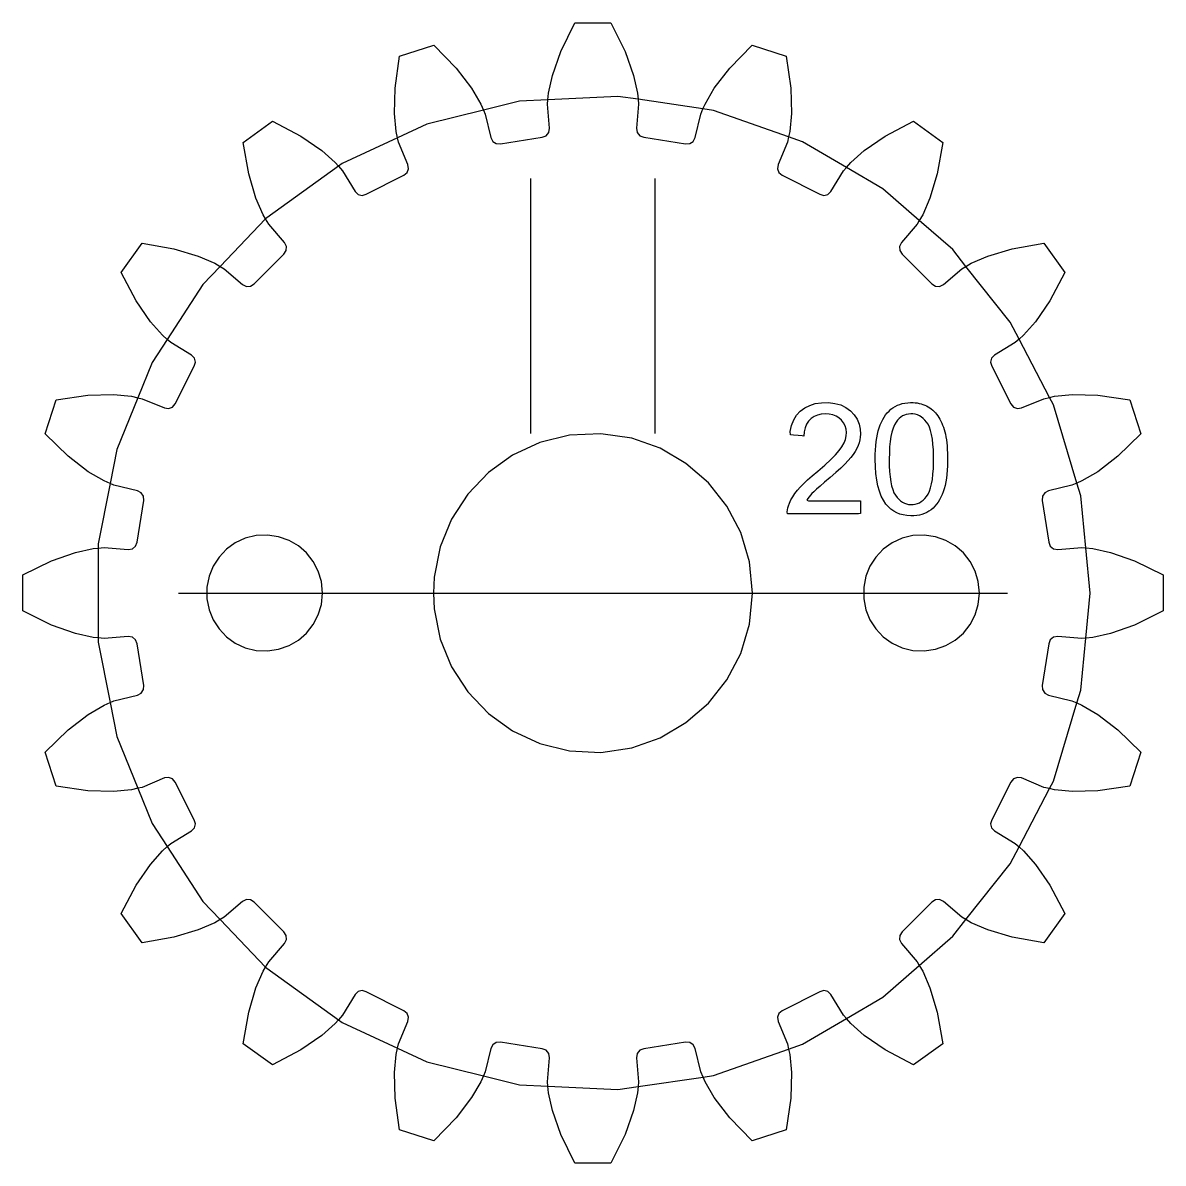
# Model space of a CAD drawing. Header units: metres. Extents: x 3906 to 4789, y 859 to 1465.
# Drawn here: x 4439.87 to 4467.39, y 1172.59 to 1200.11 of the extents above; entities that cross this region are included whole.
import ezdxf

# ---------------------------------------------------------------- set-up
doc = ezdxf.new("R2010")
doc.units = ezdxf.units.M

msp = doc.modelspace()

# ---------------------------------------------------------------- linework, layer by layer
at = {"layer": 'COMPONENT19'}
for p, q in [((4458.74, 1190.822), (4458.86, 1190.882)), ((4458.86, 1190.882), (4458.996, 1190.923)), ((4458.996, 1190.923), (4459.147, 1190.945)), ((4459.147, 1190.945), (4459.312, 1190.948)), ((4459.312, 1190.948), (4459.468, 1190.93)), ((4459.468, 1190.93), (4459.608, 1190.891)), ((4459.608, 1190.891), (4459.733, 1190.832)), ((4459.733, 1190.832), (4459.843, 1190.752)), ((4460.87, 1190.823), (4460.922, 1190.855)), ((4460.922, 1190.855), (4460.977, 1190.883)), ((4460.977, 1190.883), (4461.034, 1190.906)), ((4461.034, 1190.906), (4461.095, 1190.924)), ((4461.095, 1190.924), (4461.159, 1190.937)), ((4461.159, 1190.937), (4461.226, 1190.945)), ((4461.226, 1190.945), (4461.296, 1190.949)), ((4461.296, 1190.949), (4461.354, 1190.948)), ((4461.354, 1190.948), (4461.405, 1190.945)), ((4461.405, 1190.945), (4461.455, 1190.939)), ((4461.455, 1190.939), (4461.503, 1190.93)), ((4461.503, 1190.93), (4461.549, 1190.919)), ((4461.549, 1190.919), (4461.594, 1190.905)), ((4461.594, 1190.905), (4461.637, 1190.889)), ((4461.637, 1190.889), (4461.679, 1190.869)), ((4461.679, 1190.869), (4461.719, 1190.848)), ((4461.719, 1190.848), (4461.757, 1190.823)), ((4458.475, 1190.531), (4458.545, 1190.645)), ((4458.545, 1190.645), (4458.634, 1190.743)), ((4458.634, 1190.743), (4458.74, 1190.822)), ((4458.893, 1190.562), (4458.832, 1190.499)), ((4458.965, 1190.611), (4458.893, 1190.562)), ((4459.045, 1190.647), (4458.965, 1190.611)), ((4459.135, 1190.669), (4459.045, 1190.647)), ((4459.234, 1190.677), (4459.135, 1190.669)), ((4459.33, 1190.672), (4459.234, 1190.677)), ((4459.417, 1190.653), (4459.33, 1190.672)), ((4459.496, 1190.622), (4459.417, 1190.653)), ((4459.567, 1190.578), (4459.496, 1190.622)), ((4459.629, 1190.521), (4459.567, 1190.578)), ((4459.843, 1190.752), (4459.934, 1190.655)), ((4459.934, 1190.655), (4460.005, 1190.548)), ((4460.622, 1190.537), (4460.656, 1190.595)), ((4460.656, 1190.595), (4460.693, 1190.649)), ((4460.693, 1190.649), (4460.733, 1190.698)), ((4460.733, 1190.698), (4460.776, 1190.744)), ((4460.776, 1190.744), (4460.822, 1190.786)), ((4460.822, 1190.786), (4460.87, 1190.823)), ((4461.016, 1190.564), (4460.979, 1190.524)), ((4461.056, 1190.597), (4461.016, 1190.564)), ((4461.099, 1190.625), (4461.056, 1190.597)), ((4461.144, 1190.646), (4461.099, 1190.625)), ((4461.192, 1190.662), (4461.144, 1190.646)), ((4461.243, 1190.672), (4461.192, 1190.662)), ((4461.297, 1190.677), (4461.243, 1190.672)), ((4461.352, 1190.675), (4461.297, 1190.677)), ((4461.406, 1190.667), (4461.352, 1190.675)), ((4461.458, 1190.652), (4461.406, 1190.667)), ((4461.507, 1190.631), (4461.458, 1190.652)), ((4461.554, 1190.603), (4461.507, 1190.631)), ((4461.598, 1190.568), (4461.554, 1190.603)), ((4461.64, 1190.527), (4461.598, 1190.568)), ((4461.757, 1190.823), (4461.793, 1190.797)), ((4461.793, 1190.797), (4461.828, 1190.768)), ((4461.828, 1190.768), (4461.861, 1190.737)), ((4461.861, 1190.737), (4461.892, 1190.703)), ((4461.892, 1190.703), (4461.922, 1190.667)), ((4461.922, 1190.667), (4461.95, 1190.629)), ((4461.95, 1190.629), (4461.976, 1190.588)), ((4461.976, 1190.588), (4462, 1190.545)), ((4458.391, 1190.249), (4458.424, 1190.398)), ((4458.424, 1190.398), (4458.475, 1190.531)), ((4458.748, 1190.341), (4458.727, 1190.246)), ((4458.783, 1190.425), (4458.748, 1190.341)), ((4458.832, 1190.499), (4458.783, 1190.425)), ((4459.679, 1190.457), (4459.629, 1190.521)), ((4459.715, 1190.387), (4459.679, 1190.457)), ((4459.738, 1190.311), (4459.715, 1190.387)), ((4459.747, 1190.229), (4459.738, 1190.311)), ((4460.005, 1190.548), (4460.053, 1190.431)), ((4460.053, 1190.431), (4460.08, 1190.304)), ((4460.08, 1190.304), (4460.085, 1190.187)), ((4460.515, 1190.265), (4460.537, 1190.34)), ((4460.537, 1190.34), (4460.563, 1190.41)), ((4460.563, 1190.41), (4460.591, 1190.475)), ((4460.591, 1190.475), (4460.622, 1190.537)), ((4460.872, 1190.329), (4460.843, 1190.236)), ((4460.905, 1190.41), (4460.872, 1190.329)), ((4460.944, 1190.478), (4460.905, 1190.41)), ((4460.979, 1190.524), (4460.944, 1190.478)), ((4461.68, 1190.479), (4461.64, 1190.527)), ((4461.718, 1190.424), (4461.68, 1190.479)), ((4461.75, 1190.355), (4461.718, 1190.424)), ((4461.778, 1190.273), (4461.75, 1190.355)), ((4462, 1190.545), (4462.024, 1190.5)), ((4462.024, 1190.5), (4462.045, 1190.453)), ((4462.045, 1190.453), (4462.066, 1190.404)), ((4462.066, 1190.404), (4462.085, 1190.352)), ((4462.085, 1190.352), (4462.103, 1190.299)), ((4462.103, 1190.299), (4462.119, 1190.243)), ((4458.395, 1190.173), (4458.391, 1190.249)), ((4458.472, 1190.166), (4458.395, 1190.173)), ((4458.581, 1190.154), (4458.472, 1190.166)), ((4458.678, 1190.144), (4458.581, 1190.154)), ((4458.72, 1190.14), (4458.678, 1190.144)), ((4458.727, 1190.246), (4458.72, 1190.14)), ((4459.689, 1189.974), (4459.723, 1190.061)), ((4459.723, 1190.061), (4459.743, 1190.145)), ((4459.743, 1190.145), (4459.747, 1190.229)), ((4460.069, 1190.047), (4460.051, 1189.977)), ((4460.08, 1190.116), (4460.069, 1190.047)), ((4460.085, 1190.187), (4460.08, 1190.116)), ((4460.455, 1189.908), (4460.465, 1190.006)), ((4460.465, 1190.006), (4460.479, 1190.098)), ((4460.479, 1190.098), (4460.495, 1190.184)), ((4460.495, 1190.184), (4460.515, 1190.265)), ((4460.802, 1190.012), (4460.789, 1189.881)), ((4460.82, 1190.13), (4460.802, 1190.012)), ((4460.843, 1190.236), (4460.82, 1190.13)), ((4461.802, 1190.177), (4461.778, 1190.273)), ((4461.821, 1190.069), (4461.802, 1190.177)), ((4461.835, 1189.946), (4461.821, 1190.069)), ((4462.119, 1190.243), (4462.134, 1190.184)), ((4462.134, 1190.184), (4462.147, 1190.121)), ((4462.147, 1190.121), (4462.158, 1190.053)), ((4462.158, 1190.053), (4462.168, 1189.98)), ((4459.486, 1189.689), (4459.575, 1189.792)), ((4459.575, 1189.792), (4459.639, 1189.884)), ((4459.639, 1189.884), (4459.689, 1189.974)), ((4459.957, 1189.77), (4459.91, 1189.698)), ((4459.996, 1189.84), (4459.957, 1189.77)), ((4460.027, 1189.909), (4459.996, 1189.84)), ((4460.051, 1189.977), (4460.027, 1189.909)), ((4460.443, 1189.696), (4460.447, 1189.805)), ((4460.447, 1189.805), (4460.455, 1189.908)), ((4460.782, 1189.737), (4460.779, 1189.581)), ((4460.789, 1189.881), (4460.782, 1189.737)), ((4461.844, 1189.81), (4461.835, 1189.946)), ((4461.849, 1189.661), (4461.844, 1189.81)), ((4462.168, 1189.98), (4462.175, 1189.902)), ((4462.175, 1189.902), (4462.181, 1189.819)), ((4462.181, 1189.819), (4462.185, 1189.731)), ((4462.185, 1189.731), (4462.187, 1189.638)), ((4459.227, 1189.44), (4459.37, 1189.572)), ((4459.37, 1189.572), (4459.486, 1189.689)), ((4459.709, 1189.465), (4459.609, 1189.369)), ((4459.789, 1189.549), (4459.709, 1189.465)), ((4459.854, 1189.624), (4459.789, 1189.549)), ((4459.91, 1189.698), (4459.854, 1189.624)), ((4460.441, 1189.581), (4460.443, 1189.696)), ((4460.445, 1189.401), (4460.441, 1189.581)), ((4460.779, 1189.581), (4460.781, 1189.426)), ((4461.844, 1189.354), (4461.849, 1189.502)), ((4461.849, 1189.502), (4461.849, 1189.661)), ((4462.187, 1189.533), (4462.184, 1189.422)), ((4462.187, 1189.638), (4462.187, 1189.533)), ((4458.81, 1189.084), (4458.918, 1189.179)), ((4458.918, 1189.179), (4459.056, 1189.293)), ((4459.056, 1189.293), (4459.227, 1189.44)), ((4459.489, 1189.26), (4459.35, 1189.139)), ((4459.609, 1189.369), (4459.489, 1189.26)), ((4460.458, 1189.234), (4460.445, 1189.401)), ((4460.478, 1189.079), (4460.458, 1189.234)), ((4460.781, 1189.426), (4460.789, 1189.284)), ((4460.789, 1189.284), (4460.8, 1189.155)), ((4461.821, 1189.096), (4461.835, 1189.218)), ((4461.835, 1189.218), (4461.844, 1189.354)), ((4462.17, 1189.216), (4462.158, 1189.121)), ((4462.178, 1189.316), (4462.17, 1189.216)), ((4462.184, 1189.422), (4462.178, 1189.316)), ((4458.563, 1188.832), (4458.632, 1188.91)), ((4458.632, 1188.91), (4458.715, 1188.995)), ((4458.715, 1188.995), (4458.81, 1189.084)), ((4459.109, 1188.934), (4459.023, 1188.858)), ((4459.216, 1189.026), (4459.109, 1188.934)), ((4459.35, 1189.139), (4459.216, 1189.026)), ((4460.506, 1188.938), (4460.478, 1189.079)), ((4460.543, 1188.809), (4460.506, 1188.938)), ((4460.8, 1189.155), (4460.817, 1189.039)), ((4460.817, 1189.039), (4460.838, 1188.937)), ((4460.838, 1188.937), (4460.863, 1188.848)), ((4461.778, 1188.892), (4461.802, 1188.988)), ((4461.802, 1188.988), (4461.821, 1189.096)), ((4462.126, 1188.948), (4462.106, 1188.87)), ((4462.144, 1189.032), (4462.126, 1188.948)), ((4462.158, 1189.121), (4462.144, 1189.032)), ((4458.406, 1188.598), (4458.45, 1188.676)), ((4458.45, 1188.676), (4458.503, 1188.754)), ((4458.503, 1188.754), (4458.563, 1188.832)), ((4458.814, 1188.634), (4458.787, 1188.595)), ((4458.844, 1188.673), (4458.814, 1188.634)), ((4458.876, 1188.713), (4458.844, 1188.673)), ((4458.912, 1188.752), (4458.876, 1188.713)), ((4458.957, 1188.797), (4458.912, 1188.752)), ((4459.023, 1188.858), (4458.957, 1188.797)), ((4460.587, 1188.693), (4460.543, 1188.809)), ((4460.64, 1188.59), (4460.587, 1188.693)), ((4460.863, 1188.848), (4460.894, 1188.773)), ((4460.894, 1188.773), (4460.929, 1188.711)), ((4460.929, 1188.711), (4460.968, 1188.66)), ((4460.968, 1188.66), (4461.009, 1188.615)), ((4461.599, 1188.596), (4461.641, 1188.637)), ((4461.641, 1188.637), (4461.68, 1188.685)), ((4461.68, 1188.685), (4461.718, 1188.741)), ((4461.718, 1188.741), (4461.75, 1188.81)), ((4461.75, 1188.81), (4461.778, 1188.892)), ((4462.026, 1188.665), (4461.994, 1188.605)), ((4462.056, 1188.729), (4462.026, 1188.665)), ((4462.082, 1188.797), (4462.056, 1188.729)), ((4462.106, 1188.87), (4462.082, 1188.797)), ((4458.32, 1188.308), (4458.325, 1188.359)), ((4458.325, 1188.359), (4458.334, 1188.409)), ((4458.334, 1188.409), (4458.347, 1188.459)), ((4458.347, 1188.459), (4458.369, 1188.518)), ((4458.369, 1188.518), (4458.406, 1188.598)), ((4458.787, 1188.595), (4458.828, 1188.577)), ((4458.828, 1188.577), (4459.128, 1188.577)), ((4459.128, 1188.577), (4459.55, 1188.577)), ((4459.55, 1188.577), (4459.926, 1188.577)), ((4459.926, 1188.577), (4460.089, 1188.577)), ((4460.089, 1188.577), (4460.089, 1188.538)), ((4460.089, 1188.538), (4460.089, 1188.448)), ((4460.089, 1188.448), (4460.089, 1188.346)), ((4460.701, 1188.5), (4460.64, 1188.59)), ((4460.758, 1188.434), (4460.701, 1188.5)), ((4460.82, 1188.377), (4460.758, 1188.434)), ((4460.887, 1188.329), (4460.82, 1188.377)), ((4461.009, 1188.615), (4461.052, 1188.577)), ((4461.052, 1188.577), (4461.097, 1188.546)), ((4461.097, 1188.546), (4461.145, 1188.521)), ((4461.145, 1188.521), (4461.194, 1188.503)), ((4461.194, 1188.503), (4461.246, 1188.491)), ((4461.246, 1188.491), (4461.3, 1188.486)), ((4461.3, 1188.486), (4461.355, 1188.488)), ((4461.355, 1188.488), (4461.408, 1188.496)), ((4461.408, 1188.496), (4461.459, 1188.511)), ((4461.459, 1188.511), (4461.508, 1188.533)), ((4461.508, 1188.533), (4461.554, 1188.561)), ((4461.554, 1188.561), (4461.599, 1188.596)), ((4461.789, 1188.364), (4461.739, 1188.329)), ((4461.836, 1188.404), (4461.789, 1188.364)), ((4461.88, 1188.448), (4461.836, 1188.404)), ((4461.921, 1188.496), (4461.88, 1188.448)), ((4461.959, 1188.548), (4461.921, 1188.496)), ((4461.994, 1188.605), (4461.959, 1188.548)), ((4458.322, 1188.261), (4458.32, 1188.308)), ((4458.577, 1188.261), (4458.322, 1188.261)), ((4459.098, 1188.261), (4458.577, 1188.261)), ((4459.662, 1188.261), (4459.098, 1188.261)), ((4460.04, 1188.261), (4459.662, 1188.261)), ((4460.089, 1188.274), (4460.04, 1188.261)), ((4460.089, 1188.346), (4460.089, 1188.274)), ((4460.959, 1188.289), (4460.887, 1188.329)), ((4461.036, 1188.258), (4460.959, 1188.289)), ((4461.119, 1188.236), (4461.036, 1188.258)), ((4461.206, 1188.221), (4461.119, 1188.236)), ((4461.298, 1188.216), (4461.206, 1188.221)), ((4461.374, 1188.217), (4461.298, 1188.216)), ((4461.442, 1188.224), (4461.374, 1188.217)), ((4461.508, 1188.235), (4461.442, 1188.224)), ((4461.57, 1188.251), (4461.508, 1188.235)), ((4461.629, 1188.272), (4461.57, 1188.251)), ((4461.686, 1188.298), (4461.629, 1188.272)), ((4461.739, 1188.329), (4461.686, 1188.298))]:
    msp.add_line(p, q, dxfattribs=at)
at = {"layer": 'GROUP0'}
for p, q in [((4452.854, 1199.42), (4453.196, 1200.114)), ((4453.196, 1200.114), (4454.065, 1200.114)), ((4454.065, 1200.114), (4454.407, 1199.42)), ((4448.965, 1199.305), (4449.792, 1199.574)), ((4449.792, 1199.574), (4450.331, 1199.02)), ((4452.651, 1198.841), (4452.854, 1199.42)), ((4454.407, 1199.42), (4454.61, 1198.841)), ((4456.93, 1199.02), (4457.47, 1199.574)), ((4457.47, 1199.574), (4458.295, 1199.305)), ((4448.854, 1198.54), (4448.965, 1199.305)), ((4458.295, 1199.305), (4458.406, 1198.54)), ((4450.331, 1199.02), (4450.702, 1198.533)), ((4452.558, 1198.412), (4452.651, 1198.841)), ((4454.61, 1198.841), (4454.704, 1198.412)), ((4456.558, 1198.533), (4456.93, 1199.02)), ((4448.84, 1197.927), (4448.854, 1198.54)), ((4450.702, 1198.533), (4450.925, 1198.154)), ((4456.337, 1198.154), (4456.558, 1198.533)), ((4458.406, 1198.54), (4458.42, 1197.927)), ((4452.543, 1198.256), (4452.558, 1198.412)), ((4454.23, 1198.339), (4452.543, 1198.256)), ((4454.718, 1198.267), (4454.23, 1198.339)), ((4454.704, 1198.412), (4454.718, 1198.267)), ((4456.285, 1198.035), (4454.718, 1198.267)), ((4454.718, 1198.267), (4454.729, 1198.151)), ((4450.988, 1198.007), (4449.622, 1197.667)), ((4450.925, 1198.154), (4450.988, 1198.007)), ((4451.857, 1198.223), (4450.988, 1198.007)), ((4450.988, 1198.007), (4451.03, 1197.912)), ((4452.543, 1198.256), (4451.857, 1198.223)), ((4452.533, 1198.151), (4452.543, 1198.256)), ((4452.579, 1197.568), (4452.533, 1198.151)), ((4454.729, 1198.151), (4454.681, 1197.568)), ((4456.232, 1197.912), (4456.285, 1198.035)), ((4456.285, 1198.035), (4456.337, 1198.154)), ((4456.542, 1197.997), (4456.285, 1198.035)), ((4458.348, 1197.359), (4456.542, 1197.997)), ((4445.191, 1197.229), (4445.894, 1197.742)), ((4445.894, 1197.742), (4446.578, 1197.38)), ((4448.884, 1197.491), (4448.84, 1197.927)), ((4451.03, 1197.912), (4451.164, 1197.343)), ((4456.096, 1197.343), (4456.232, 1197.912)), ((4458.42, 1197.927), (4458.378, 1197.491)), ((4460.684, 1197.38), (4461.366, 1197.742)), ((4461.366, 1197.742), (4462.07, 1197.229)), ((4448.917, 1197.339), (4448.884, 1197.491)), ((4449.622, 1197.667), (4448.917, 1197.339)), ((4452.497, 1197.389), (4452.562, 1197.467)), ((4452.562, 1197.467), (4452.579, 1197.568)), ((4454.681, 1197.568), (4454.698, 1197.467)), ((4454.698, 1197.467), (4454.763, 1197.389)), ((4458.378, 1197.491), (4458.348, 1197.359)), ((4445.323, 1196.469), (4445.191, 1197.229)), ((4446.578, 1197.38), (4447.083, 1197.031)), ((4448.917, 1197.339), (4447.574, 1196.715)), ((4448.94, 1197.234), (4448.917, 1197.339)), ((4449.166, 1196.694), (4448.94, 1197.234)), ((4451.164, 1197.343), (4451.212, 1197.253)), ((4451.212, 1197.253), (4451.298, 1197.199)), ((4451.298, 1197.199), (4451.4, 1197.195)), ((4451.4, 1197.195), (4452.403, 1197.354)), ((4452.403, 1197.354), (4452.497, 1197.389)), ((4454.763, 1197.389), (4454.859, 1197.354)), ((4454.859, 1197.354), (4455.862, 1197.195)), ((4455.862, 1197.195), (4455.964, 1197.199)), ((4455.964, 1197.199), (4456.05, 1197.253)), ((4456.05, 1197.253), (4456.096, 1197.343)), ((4458.321, 1197.234), (4458.096, 1196.694)), ((4458.348, 1197.359), (4458.321, 1197.234)), ((4458.69, 1197.238), (4458.348, 1197.359)), ((4459.745, 1196.62), (4458.69, 1197.238)), ((4460.178, 1197.031), (4460.684, 1197.38)), ((4462.07, 1197.229), (4461.939, 1196.469)), ((4447.083, 1197.031), (4447.41, 1196.74)), ((4459.851, 1196.74), (4460.178, 1197.031)), ((4447.487, 1196.653), (4445.758, 1195.41)), ((4447.41, 1196.74), (4447.487, 1196.653)), ((4447.574, 1196.715), (4447.487, 1196.653)), ((4447.487, 1196.653), (4447.585, 1196.542)), ((4449.18, 1196.593), (4449.166, 1196.694)), ((4458.096, 1196.694), (4458.081, 1196.593)), ((4459.676, 1196.542), (4459.745, 1196.62)), ((4459.745, 1196.62), (4459.851, 1196.74)), ((4460.627, 1196.104), (4459.745, 1196.62)), ((4445.498, 1195.88), (4445.323, 1196.469)), ((4447.585, 1196.542), (4447.888, 1196.044)), ((4448.159, 1195.975), (4449.063, 1196.436)), ((4449.063, 1196.436), (4449.143, 1196.499)), ((4449.143, 1196.499), (4449.18, 1196.593)), ((4452.131, 1190.203), (4452.131, 1196.353)), ((4455.131, 1190.203), (4455.131, 1196.353)), ((4458.081, 1196.593), (4458.119, 1196.499)), ((4458.119, 1196.499), (4458.198, 1196.436)), ((4458.198, 1196.436), (4459.103, 1195.975)), ((4459.372, 1196.044), (4459.676, 1196.542)), ((4461.939, 1196.469), (4461.762, 1195.88)), ((4461.505, 1195.34), (4460.627, 1196.104)), ((4445.674, 1195.478), (4445.498, 1195.88)), ((4447.888, 1196.044), (4447.961, 1195.973)), ((4447.961, 1195.973), (4448.06, 1195.948)), ((4448.06, 1195.948), (4448.159, 1195.975)), ((4459.103, 1195.975), (4459.2, 1195.948)), ((4459.2, 1195.948), (4459.299, 1195.973)), ((4459.299, 1195.973), (4459.372, 1196.044)), ((4461.762, 1195.88), (4461.587, 1195.478)), ((4445.731, 1195.381), (4444.635, 1194.233)), ((4445.731, 1195.381), (4445.674, 1195.478)), ((4445.758, 1195.41), (4445.731, 1195.381)), ((4445.807, 1195.251), (4445.731, 1195.381)), ((4446.188, 1194.809), (4445.807, 1195.251)), ((4461.453, 1195.251), (4461.072, 1194.809)), ((4461.505, 1195.34), (4461.453, 1195.251)), ((4461.587, 1195.478), (4461.505, 1195.34)), ((4462.311, 1194.639), (4461.505, 1195.34)), ((4442.243, 1194.089), (4442.754, 1194.793)), ((4442.754, 1194.793), (4443.516, 1194.661)), ((4446.234, 1194.717), (4446.188, 1194.809)), ((4446.227, 1194.615), (4446.234, 1194.717)), ((4461.072, 1194.809), (4461.028, 1194.717)), ((4461.028, 1194.717), (4461.034, 1194.615)), ((4463.746, 1194.661), (4464.507, 1194.793)), ((4464.507, 1194.793), (4465.019, 1194.089)), ((4443.516, 1194.661), (4444.104, 1194.485)), ((4444.104, 1194.485), (4444.505, 1194.31)), ((4445.452, 1193.813), (4446.171, 1194.531)), ((4446.171, 1194.531), (4446.227, 1194.615)), ((4461.034, 1194.615), (4461.091, 1194.531)), ((4461.091, 1194.531), (4461.808, 1193.813)), ((4462.63, 1194.235), (4462.311, 1194.639)), ((4462.756, 1194.31), (4463.158, 1194.485)), ((4463.158, 1194.485), (4463.746, 1194.661)), ((4444.635, 1194.233), (4444.217, 1193.796)), ((4444.505, 1194.31), (4444.635, 1194.233)), ((4444.635, 1194.233), (4444.732, 1194.176)), ((4444.732, 1194.176), (4445.175, 1193.795)), ((4462.085, 1193.795), (4462.529, 1194.176)), ((4462.529, 1194.176), (4462.63, 1194.235)), ((4462.63, 1194.235), (4462.756, 1194.31)), ((4463.697, 1192.887), (4462.63, 1194.235)), ((4442.603, 1193.406), (4442.243, 1194.089)), ((4465.019, 1194.089), (4464.657, 1193.406)), ((4444.217, 1193.796), (4443.357, 1192.473)), ((4445.175, 1193.795), (4445.266, 1193.751)), ((4445.266, 1193.751), (4445.368, 1193.757)), ((4445.368, 1193.757), (4445.452, 1193.813)), ((4461.808, 1193.813), (4461.892, 1193.757)), ((4461.892, 1193.757), (4461.994, 1193.751)), ((4461.994, 1193.751), (4462.085, 1193.795)), ((4442.953, 1192.901), (4442.603, 1193.406)), ((4464.657, 1193.406), (4464.308, 1192.901)), ((4443.243, 1192.573), (4442.953, 1192.901)), ((4463.911, 1192.48), (4463.697, 1192.887)), ((4464.308, 1192.901), (4464.017, 1192.573)), ((4443.357, 1192.473), (4443.243, 1192.573)), ((4463.911, 1192.48), (4463.82, 1192.399)), ((4464.017, 1192.573), (4463.911, 1192.48)), ((4464.648, 1191.073), (4463.911, 1192.48)), ((4443.357, 1192.473), (4442.996, 1191.918)), ((4443.441, 1192.399), (4443.357, 1192.473)), ((4443.94, 1192.095), (4443.441, 1192.399)), ((4463.82, 1192.399), (4463.321, 1192.095)), ((4444.012, 1192.022), (4443.94, 1192.095)), ((4444.036, 1191.923), (4444.012, 1192.022)), ((4463.25, 1192.022), (4463.225, 1191.923)), ((4463.321, 1192.095), (4463.25, 1192.022)), ((4442.996, 1191.918), (4442.648, 1191.066)), ((4443.548, 1190.921), (4444.008, 1191.826)), ((4444.008, 1191.826), (4444.036, 1191.923)), ((4463.225, 1191.923), (4463.252, 1191.826)), ((4463.252, 1191.826), (4463.713, 1190.921)), ((4440.678, 1191.018), (4441.443, 1191.129)), ((4441.443, 1191.129), (4442.057, 1191.143)), ((4442.057, 1191.143), (4442.494, 1191.1)), ((4464.768, 1191.1), (4465.204, 1191.143)), ((4465.204, 1191.143), (4465.817, 1191.129)), ((4465.817, 1191.129), (4466.582, 1191.018)), ((4440.41, 1190.192), (4440.678, 1191.018)), ((4442.648, 1191.066), (4442.139, 1189.819)), ((4442.494, 1191.1), (4442.648, 1191.066)), ((4442.648, 1191.066), (4442.751, 1191.043)), ((4442.751, 1191.043), (4443.29, 1190.819)), ((4443.39, 1190.804), (4443.484, 1190.841)), ((4443.484, 1190.841), (4443.548, 1190.921)), ((4463.713, 1190.921), (4463.776, 1190.841)), ((4463.776, 1190.841), (4463.871, 1190.804)), ((4463.972, 1190.819), (4464.511, 1191.043)), ((4464.511, 1191.043), (4464.648, 1191.073)), ((4464.648, 1191.073), (4464.768, 1191.1)), ((4464.742, 1190.893), (4464.648, 1191.073)), ((4465.309, 1189.006), (4464.742, 1190.893)), ((4466.582, 1191.018), (4466.851, 1190.192)), ((4443.29, 1190.819), (4443.39, 1190.804)), ((4463.871, 1190.804), (4463.972, 1190.819)), ((4440.964, 1189.653), (4440.41, 1190.192)), ((4453.062, 1190.161), (4452.345, 1189.983)), ((4453.823, 1190.198), (4453.062, 1190.161)), ((4454.565, 1190.089), (4453.823, 1190.198)), ((4455.254, 1189.845), (4454.565, 1190.089)), ((4466.851, 1190.192), (4466.297, 1189.653)), ((4442.139, 1189.819), (4441.976, 1188.996)), ((4452.345, 1189.983), (4451.688, 1189.677)), ((4455.875, 1189.481), (4455.254, 1189.845)), ((4441.452, 1189.281), (4440.964, 1189.653)), ((4451.688, 1189.677), (4451.105, 1189.259)), ((4456.416, 1189.011), (4455.875, 1189.481)), ((4466.297, 1189.653), (4465.81, 1189.281)), ((4441.831, 1189.06), (4441.452, 1189.281)), ((4451.105, 1189.259), (4450.611, 1188.741)), ((4465.81, 1189.281), (4465.431, 1189.06)), ((4441.976, 1188.996), (4441.689, 1187.543)), ((4441.976, 1188.996), (4441.831, 1189.06)), ((4442.071, 1188.954), (4441.976, 1188.996)), ((4442.64, 1188.819), (4442.071, 1188.954)), ((4456.86, 1188.449), (4456.416, 1189.011)), ((4465.189, 1188.954), (4464.62, 1188.819)), ((4465.309, 1189.006), (4465.189, 1188.954)), ((4465.431, 1189.06), (4465.309, 1189.006)), ((4465.401, 1188.701), (4465.309, 1189.006)), ((4442.73, 1188.772), (4442.64, 1188.819)), ((4442.785, 1188.687), (4442.73, 1188.772)), ((4442.789, 1188.585), (4442.785, 1188.687)), ((4450.611, 1188.741), (4450.219, 1188.138)), ((4464.476, 1188.687), (4464.473, 1188.585)), ((4464.531, 1188.772), (4464.476, 1188.687)), ((4464.62, 1188.819), (4464.531, 1188.772)), ((4465.524, 1187.443), (4465.401, 1188.701)), ((4442.629, 1187.582), (4442.789, 1188.585)), ((4457.196, 1187.81), (4456.86, 1188.449)), ((4464.473, 1188.585), (4464.631, 1187.582)), ((4450.219, 1188.138), (4449.944, 1187.465)), ((4457.407, 1187.106), (4457.196, 1187.81)), ((4441.689, 1187.543), (4441.689, 1187.438)), ((4442.594, 1187.486), (4442.629, 1187.582)), ((4444.999, 1187.562), (4444.787, 1187.41)), ((4445.238, 1187.673), (4444.999, 1187.562)), ((4445.499, 1187.738), (4445.238, 1187.673)), ((4445.776, 1187.751), (4445.499, 1187.738)), ((4446.045, 1187.712), (4445.776, 1187.751)), ((4446.296, 1187.623), (4446.045, 1187.712)), ((4446.522, 1187.491), (4446.296, 1187.623)), ((4460.849, 1187.562), (4460.637, 1187.41)), ((4461.088, 1187.673), (4460.849, 1187.562)), ((4461.349, 1187.738), (4461.088, 1187.673)), ((4461.626, 1187.751), (4461.349, 1187.738)), ((4461.896, 1187.712), (4461.626, 1187.751)), ((4462.146, 1187.623), (4461.896, 1187.712)), ((4462.372, 1187.491), (4462.146, 1187.623)), ((4464.631, 1187.582), (4464.667, 1187.486)), ((4440.565, 1187.13), (4441.144, 1187.332)), ((4441.144, 1187.332), (4441.571, 1187.427)), ((4441.571, 1187.427), (4441.689, 1187.438)), ((4441.689, 1187.438), (4441.834, 1187.452)), ((4441.689, 1187.438), (4441.689, 1185.269)), ((4441.834, 1187.452), (4442.416, 1187.404)), ((4442.416, 1187.404), (4442.517, 1187.421)), ((4442.517, 1187.421), (4442.594, 1187.486)), ((4444.787, 1187.41), (4444.608, 1187.221)), ((4446.718, 1187.32), (4446.522, 1187.491)), ((4446.88, 1187.115), (4446.718, 1187.32)), ((4449.944, 1187.465), (4449.8, 1186.735)), ((4460.637, 1187.41), (4460.457, 1187.221)), ((4462.569, 1187.32), (4462.372, 1187.491)), ((4462.73, 1187.115), (4462.569, 1187.32)), ((4464.667, 1187.486), (4464.745, 1187.421)), ((4464.745, 1187.421), (4464.845, 1187.404)), ((4464.845, 1187.404), (4465.428, 1187.452)), ((4465.428, 1187.452), (4465.524, 1187.443)), ((4465.524, 1187.443), (4465.689, 1187.427)), ((4465.631, 1186.353), (4465.524, 1187.443)), ((4465.689, 1187.427), (4466.118, 1187.332)), ((4466.118, 1187.332), (4466.697, 1187.13)), ((4439.871, 1186.788), (4440.565, 1187.13)), ((4444.465, 1187.002), (4444.365, 1186.758)), ((4444.608, 1187.221), (4444.465, 1187.002)), ((4447.002, 1186.883), (4446.88, 1187.115)), ((4457.481, 1186.353), (4457.407, 1187.106)), ((4460.315, 1187.002), (4460.215, 1186.758)), ((4460.457, 1187.221), (4460.315, 1187.002)), ((4462.852, 1186.883), (4462.73, 1187.115)), ((4466.697, 1187.13), (4467.39, 1186.788)), ((4439.871, 1185.919), (4439.871, 1186.788)), ((4444.365, 1186.758), (4444.313, 1186.492)), ((4447.079, 1186.627), (4447.002, 1186.883)), ((4449.8, 1186.735), (4449.781, 1186.353)), ((4460.215, 1186.758), (4460.163, 1186.492)), ((4462.929, 1186.627), (4462.852, 1186.883)), ((4467.39, 1186.788), (4467.39, 1185.919)), ((4444.313, 1186.492), (4444.313, 1186.353)), ((4447.106, 1186.353), (4447.079, 1186.627)), ((4460.163, 1186.492), (4460.163, 1186.353)), ((4462.956, 1186.353), (4462.929, 1186.627)), ((4443.631, 1186.353), (4444.313, 1186.353)), ((4444.313, 1186.353), (4444.313, 1186.214)), ((4444.313, 1186.353), (4447.106, 1186.353)), ((4444.313, 1186.214), (4444.365, 1185.949)), ((4447.079, 1186.079), (4447.106, 1186.353)), ((4447.106, 1186.353), (4449.781, 1186.353)), ((4449.781, 1186.353), (4457.481, 1186.353)), ((4449.781, 1186.353), (4449.8, 1185.971)), ((4457.407, 1185.6), (4457.481, 1186.353)), ((4457.481, 1186.353), (4460.163, 1186.353)), ((4460.163, 1186.353), (4460.163, 1186.214)), ((4460.163, 1186.353), (4462.956, 1186.353)), ((4460.163, 1186.214), (4460.215, 1185.949)), ((4462.929, 1186.079), (4462.956, 1186.353)), ((4462.956, 1186.353), (4463.631, 1186.353)), ((4465.524, 1185.264), (4465.631, 1186.353)), ((4440.565, 1185.577), (4439.871, 1185.919)), ((4444.365, 1185.949), (4444.465, 1185.704)), ((4447.002, 1185.824), (4447.079, 1186.079)), ((4449.8, 1185.971), (4449.944, 1185.241)), ((4460.215, 1185.949), (4460.315, 1185.704)), ((4462.852, 1185.824), (4462.929, 1186.079)), ((4467.39, 1185.919), (4466.697, 1185.577)), ((4444.465, 1185.704), (4444.608, 1185.485)), ((4446.88, 1185.591), (4447.002, 1185.824)), ((4457.196, 1184.897), (4457.407, 1185.6)), ((4460.315, 1185.704), (4460.457, 1185.485)), ((4462.73, 1185.591), (4462.852, 1185.824)), ((4441.144, 1185.374), (4440.565, 1185.577)), ((4441.571, 1185.281), (4441.144, 1185.374)), ((4444.608, 1185.485), (4444.787, 1185.297)), ((4446.522, 1185.216), (4446.718, 1185.387)), ((4446.718, 1185.387), (4446.88, 1185.591)), ((4460.457, 1185.485), (4460.637, 1185.297)), ((4462.372, 1185.216), (4462.569, 1185.387)), ((4462.569, 1185.387), (4462.73, 1185.591)), ((4466.118, 1185.374), (4465.689, 1185.281)), ((4466.697, 1185.577), (4466.118, 1185.374)), ((4441.689, 1185.269), (4441.571, 1185.281)), ((4441.689, 1185.269), (4441.689, 1185.163)), ((4441.834, 1185.255), (4441.689, 1185.269)), ((4441.689, 1185.163), (4441.976, 1183.711)), ((4442.416, 1185.302), (4441.834, 1185.255)), ((4442.517, 1185.285), (4442.416, 1185.302)), ((4442.594, 1185.22), (4442.517, 1185.285)), ((4442.629, 1185.124), (4442.594, 1185.22)), ((4442.789, 1184.123), (4442.629, 1185.124)), ((4444.787, 1185.297), (4444.999, 1185.144)), ((4444.999, 1185.144), (4445.238, 1185.033)), ((4446.045, 1184.995), (4446.296, 1185.083)), ((4446.296, 1185.083), (4446.522, 1185.216)), ((4449.944, 1185.241), (4450.219, 1184.568)), ((4460.637, 1185.297), (4460.849, 1185.144)), ((4460.849, 1185.144), (4461.088, 1185.033)), ((4461.896, 1184.995), (4462.146, 1185.083)), ((4462.146, 1185.083), (4462.372, 1185.216)), ((4464.631, 1185.124), (4464.473, 1184.123)), ((4464.667, 1185.22), (4464.631, 1185.124)), ((4464.745, 1185.285), (4464.667, 1185.22)), ((4464.845, 1185.302), (4464.745, 1185.285)), ((4465.428, 1185.255), (4464.845, 1185.302)), ((4465.401, 1184.006), (4465.524, 1185.264)), ((4465.524, 1185.264), (4465.428, 1185.255)), ((4465.689, 1185.281), (4465.524, 1185.264)), ((4445.238, 1185.033), (4445.499, 1184.968)), ((4445.499, 1184.968), (4445.776, 1184.955)), ((4445.776, 1184.955), (4446.045, 1184.995)), ((4456.86, 1184.257), (4457.196, 1184.897)), ((4461.088, 1185.033), (4461.349, 1184.968)), ((4461.349, 1184.968), (4461.626, 1184.955)), ((4461.626, 1184.955), (4461.896, 1184.995)), ((4450.219, 1184.568), (4450.611, 1183.965)), ((4456.416, 1183.695), (4456.86, 1184.257)), ((4442.73, 1183.935), (4442.785, 1184.021)), ((4442.785, 1184.021), (4442.789, 1184.123)), ((4450.611, 1183.965), (4451.105, 1183.448)), ((4464.473, 1184.123), (4464.476, 1184.021)), ((4464.476, 1184.021), (4464.531, 1183.935)), ((4465.309, 1183.7), (4465.401, 1184.006)), ((4441.831, 1183.647), (4441.976, 1183.711)), ((4441.976, 1183.711), (4442.071, 1183.753)), ((4441.976, 1183.711), (4442.139, 1182.887)), ((4442.071, 1183.753), (4442.64, 1183.887)), ((4442.64, 1183.887), (4442.73, 1183.935)), ((4455.875, 1183.225), (4456.416, 1183.695)), ((4464.531, 1183.935), (4464.62, 1183.887)), ((4464.62, 1183.887), (4465.189, 1183.753)), ((4464.742, 1181.813), (4465.309, 1183.7)), ((4465.189, 1183.753), (4465.309, 1183.7)), ((4465.309, 1183.7), (4465.431, 1183.647)), ((4440.964, 1183.054), (4441.452, 1183.425)), ((4441.452, 1183.425), (4441.831, 1183.647)), ((4451.105, 1183.448), (4451.688, 1183.029)), ((4465.431, 1183.647), (4465.81, 1183.425)), ((4465.81, 1183.425), (4466.297, 1183.054)), ((4455.254, 1182.861), (4455.875, 1183.225)), ((4440.41, 1182.515), (4440.964, 1183.054)), ((4442.139, 1182.887), (4442.648, 1181.64)), ((4451.688, 1183.029), (4452.345, 1182.723)), ((4454.565, 1182.617), (4455.254, 1182.861)), ((4466.297, 1183.054), (4466.851, 1182.515)), ((4452.345, 1182.723), (4453.062, 1182.545)), ((4453.823, 1182.508), (4454.565, 1182.617)), ((4440.678, 1181.688), (4440.41, 1182.515)), ((4453.062, 1182.545), (4453.823, 1182.508)), ((4466.851, 1182.515), (4466.582, 1181.688)), ((4443.29, 1181.889), (4442.751, 1181.663)), ((4443.39, 1181.903), (4443.29, 1181.889)), ((4443.484, 1181.865), (4443.39, 1181.903)), ((4443.548, 1181.786), (4443.484, 1181.865)), ((4444.008, 1180.881), (4443.548, 1181.786)), ((4463.713, 1181.786), (4463.252, 1180.881)), ((4463.776, 1181.865), (4463.713, 1181.786)), ((4463.871, 1181.903), (4463.776, 1181.865)), ((4463.972, 1181.889), (4463.871, 1181.903)), ((4464.511, 1181.663), (4463.972, 1181.889)), ((4464.648, 1181.633), (4464.742, 1181.813)), ((4441.443, 1181.577), (4440.678, 1181.688)), ((4442.057, 1181.563), (4441.443, 1181.577)), ((4442.494, 1181.607), (4442.057, 1181.563)), ((4442.648, 1181.64), (4442.494, 1181.607)), ((4442.751, 1181.663), (4442.648, 1181.64)), ((4442.648, 1181.64), (4442.996, 1180.789)), ((4463.911, 1180.227), (4464.648, 1181.633)), ((4464.648, 1181.633), (4464.511, 1181.663)), ((4464.768, 1181.607), (4464.648, 1181.633)), ((4465.204, 1181.563), (4464.768, 1181.607)), ((4465.817, 1181.577), (4465.204, 1181.563)), ((4466.582, 1181.688), (4465.817, 1181.577)), ((4442.996, 1180.789), (4443.357, 1180.234)), ((4443.94, 1180.611), (4444.012, 1180.684)), ((4444.036, 1180.783), (4444.008, 1180.881)), ((4444.012, 1180.684), (4444.036, 1180.783)), ((4463.252, 1180.881), (4463.225, 1180.783)), ((4463.225, 1180.783), (4463.25, 1180.684)), ((4463.25, 1180.684), (4463.321, 1180.611)), ((4443.441, 1180.308), (4443.94, 1180.611)), ((4463.321, 1180.611), (4463.82, 1180.308)), ((4442.953, 1179.805), (4443.243, 1180.133)), ((4443.243, 1180.133), (4443.357, 1180.234)), ((4443.357, 1180.234), (4443.441, 1180.308)), ((4443.357, 1180.234), (4444.217, 1178.91)), ((4463.697, 1179.819), (4463.911, 1180.227)), ((4463.82, 1180.308), (4463.911, 1180.227)), ((4463.911, 1180.227), (4464.017, 1180.133)), ((4464.017, 1180.133), (4464.308, 1179.805)), ((4462.63, 1178.471), (4463.697, 1179.819)), ((4442.603, 1179.301), (4442.953, 1179.805)), ((4464.308, 1179.805), (4464.657, 1179.301)), ((4442.243, 1178.617), (4442.603, 1179.301)), ((4464.657, 1179.301), (4465.019, 1178.617)), ((4444.217, 1178.91), (4444.635, 1178.473)), ((4445.175, 1178.911), (4444.732, 1178.53)), ((4445.266, 1178.957), (4445.175, 1178.911)), ((4445.368, 1178.949), (4445.266, 1178.957)), ((4445.452, 1178.894), (4445.368, 1178.949)), ((4446.171, 1178.175), (4445.452, 1178.894)), ((4461.808, 1178.894), (4461.091, 1178.175)), ((4461.892, 1178.949), (4461.808, 1178.894)), ((4461.994, 1178.957), (4461.892, 1178.949)), ((4462.085, 1178.911), (4461.994, 1178.957)), ((4462.529, 1178.53), (4462.085, 1178.911)), ((4442.754, 1177.914), (4442.243, 1178.617)), ((4444.635, 1178.473), (4444.505, 1178.397)), ((4444.732, 1178.53), (4444.635, 1178.473)), ((4444.635, 1178.473), (4445.731, 1177.325)), ((4462.311, 1178.068), (4462.63, 1178.471)), ((4462.63, 1178.471), (4462.529, 1178.53)), ((4462.756, 1178.397), (4462.63, 1178.471)), ((4465.019, 1178.617), (4464.507, 1177.914)), ((4444.104, 1178.221), (4443.516, 1178.045)), ((4444.505, 1178.397), (4444.104, 1178.221)), ((4446.227, 1178.091), (4446.171, 1178.175)), ((4461.091, 1178.175), (4461.034, 1178.091)), ((4463.158, 1178.221), (4462.756, 1178.397)), ((4463.746, 1178.045), (4463.158, 1178.221)), ((4443.516, 1178.045), (4442.754, 1177.914)), ((4445.807, 1177.455), (4446.188, 1177.898)), ((4446.188, 1177.898), (4446.234, 1177.989)), ((4446.234, 1177.989), (4446.227, 1178.091)), ((4461.034, 1178.091), (4461.028, 1177.989)), ((4461.028, 1177.989), (4461.072, 1177.898)), ((4461.072, 1177.898), (4461.453, 1177.455)), ((4461.505, 1177.366), (4462.311, 1178.068)), ((4464.507, 1177.914), (4463.746, 1178.045)), ((4445.731, 1177.325), (4445.807, 1177.455)), ((4460.627, 1176.603), (4461.505, 1177.366)), ((4461.453, 1177.455), (4461.505, 1177.366)), ((4461.505, 1177.366), (4461.587, 1177.228)), ((4445.498, 1176.827), (4445.674, 1177.228)), ((4445.674, 1177.228), (4445.731, 1177.325)), ((4445.731, 1177.325), (4445.758, 1177.297)), ((4445.758, 1177.297), (4447.487, 1176.054)), ((4461.587, 1177.228), (4461.762, 1176.827)), ((4445.323, 1176.239), (4445.498, 1176.827)), ((4461.762, 1176.827), (4461.939, 1176.239)), ((4447.888, 1176.663), (4447.585, 1176.164)), ((4447.961, 1176.733), (4447.888, 1176.663)), ((4448.06, 1176.758), (4447.961, 1176.733)), ((4448.159, 1176.731), (4448.06, 1176.758)), ((4449.063, 1176.271), (4448.159, 1176.731)), ((4459.103, 1176.731), (4458.198, 1176.271)), ((4459.2, 1176.758), (4459.103, 1176.731)), ((4459.299, 1176.733), (4459.2, 1176.758)), ((4459.372, 1176.663), (4459.299, 1176.733)), ((4459.676, 1176.164), (4459.372, 1176.663)), ((4459.745, 1176.086), (4460.627, 1176.603)), ((4449.143, 1176.207), (4449.063, 1176.271)), ((4458.198, 1176.271), (4458.119, 1176.207)), ((4445.191, 1175.477), (4445.323, 1176.239)), ((4447.41, 1175.966), (4447.083, 1175.675)), ((4447.487, 1176.054), (4447.41, 1175.966)), ((4447.585, 1176.164), (4447.487, 1176.054)), ((4447.487, 1176.054), (4447.574, 1175.991)), ((4447.574, 1175.991), (4448.917, 1175.367)), ((4448.94, 1175.474), (4449.166, 1176.012)), ((4449.18, 1176.113), (4449.143, 1176.207)), ((4449.166, 1176.012), (4449.18, 1176.113)), ((4458.119, 1176.207), (4458.081, 1176.113)), ((4458.081, 1176.113), (4458.096, 1176.012)), ((4458.096, 1176.012), (4458.321, 1175.474)), ((4458.69, 1175.468), (4459.745, 1176.086)), ((4459.745, 1176.086), (4459.676, 1176.164)), ((4459.851, 1175.966), (4459.745, 1176.086)), ((4460.178, 1175.675), (4459.851, 1175.966)), ((4461.939, 1176.239), (4462.07, 1175.477)), ((4445.894, 1174.966), (4445.191, 1175.477)), ((4447.083, 1175.675), (4446.578, 1175.326)), ((4448.917, 1175.367), (4448.94, 1175.474)), ((4451.212, 1175.453), (4451.164, 1175.363)), ((4451.298, 1175.507), (4451.212, 1175.453)), ((4451.4, 1175.512), (4451.298, 1175.507)), ((4452.403, 1175.352), (4451.4, 1175.512)), ((4455.862, 1175.512), (4454.859, 1175.352)), ((4455.964, 1175.507), (4455.862, 1175.512)), ((4456.05, 1175.453), (4455.964, 1175.507)), ((4456.096, 1175.363), (4456.05, 1175.453)), ((4458.321, 1175.474), (4458.349, 1175.348)), ((4458.349, 1175.348), (4458.69, 1175.468)), ((4460.684, 1175.326), (4460.178, 1175.675)), ((4462.07, 1175.477), (4461.366, 1174.966)), ((4446.578, 1175.326), (4445.894, 1174.966)), ((4448.84, 1174.78), (4448.884, 1175.216)), ((4448.884, 1175.216), (4448.917, 1175.367)), ((4448.917, 1175.367), (4449.622, 1175.039)), ((4451.164, 1175.363), (4451.03, 1174.794)), ((4452.497, 1175.317), (4452.403, 1175.352)), ((4452.562, 1175.239), (4452.497, 1175.317)), ((4452.579, 1175.138), (4452.562, 1175.239)), ((4454.698, 1175.239), (4454.681, 1175.138)), ((4454.763, 1175.317), (4454.698, 1175.239)), ((4454.859, 1175.352), (4454.763, 1175.317)), ((4456.232, 1174.794), (4456.096, 1175.363)), ((4456.542, 1174.709), (4458.349, 1175.348)), ((4458.349, 1175.348), (4458.378, 1175.216)), ((4458.378, 1175.216), (4458.42, 1174.78)), ((4461.366, 1174.966), (4460.684, 1175.326)), ((4449.622, 1175.039), (4450.988, 1174.699)), ((4452.533, 1174.557), (4452.579, 1175.138)), ((4454.681, 1175.138), (4454.729, 1174.557)), ((4448.854, 1174.166), (4448.84, 1174.78)), ((4450.988, 1174.699), (4450.925, 1174.554)), ((4451.03, 1174.794), (4450.988, 1174.699)), ((4450.988, 1174.699), (4451.857, 1174.483)), ((4454.718, 1174.44), (4456.286, 1174.671)), ((4456.286, 1174.671), (4456.232, 1174.794)), ((4456.286, 1174.671), (4456.542, 1174.709)), ((4456.337, 1174.554), (4456.286, 1174.671)), ((4458.42, 1174.78), (4458.406, 1174.166)), ((4450.925, 1174.554), (4450.702, 1174.175)), ((4451.857, 1174.483), (4452.543, 1174.45)), ((4452.543, 1174.45), (4452.533, 1174.557)), ((4452.543, 1174.45), (4454.23, 1174.368)), ((4452.558, 1174.294), (4452.543, 1174.45)), ((4454.23, 1174.368), (4454.718, 1174.44)), ((4454.718, 1174.44), (4454.704, 1174.294)), ((4454.729, 1174.557), (4454.718, 1174.44)), ((4456.558, 1174.175), (4456.337, 1174.554)), ((4448.965, 1173.401), (4448.854, 1174.166)), ((4450.702, 1174.175), (4450.331, 1173.687)), ((4452.651, 1173.867), (4452.558, 1174.294)), ((4454.704, 1174.294), (4454.61, 1173.867)), ((4456.93, 1173.687), (4456.558, 1174.175)), ((4458.406, 1174.166), (4458.295, 1173.401)), ((4452.854, 1173.286), (4452.651, 1173.867)), ((4454.61, 1173.867), (4454.407, 1173.286)), ((4450.331, 1173.687), (4449.792, 1173.133)), ((4457.47, 1173.133), (4456.93, 1173.687)), ((4449.792, 1173.133), (4448.965, 1173.401)), ((4453.196, 1172.593), (4452.854, 1173.286)), ((4454.407, 1173.286), (4454.065, 1172.593)), ((4458.295, 1173.401), (4457.47, 1173.133)), ((4454.065, 1172.593), (4453.196, 1172.593))]:
    msp.add_line(p, q, dxfattribs=at)

doc.saveas('drawing.dxf')
